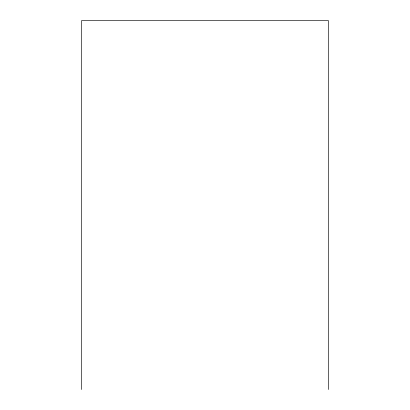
<?xml version="1.0" encoding="UTF-8"?>
<svg xmlns="http://www.w3.org/2000/svg" width="410" height="410" viewBox="0 0 410 410"><rect width="100%" height="100%" fill="white"/><g stroke="black" fill="none" stroke-linecap="round" stroke-linejoin="round"><path stroke-width="0.61" d="M328.323 389.5L328.323 20.5L81.677 20.5L81.677 389.5"/></g></svg>
